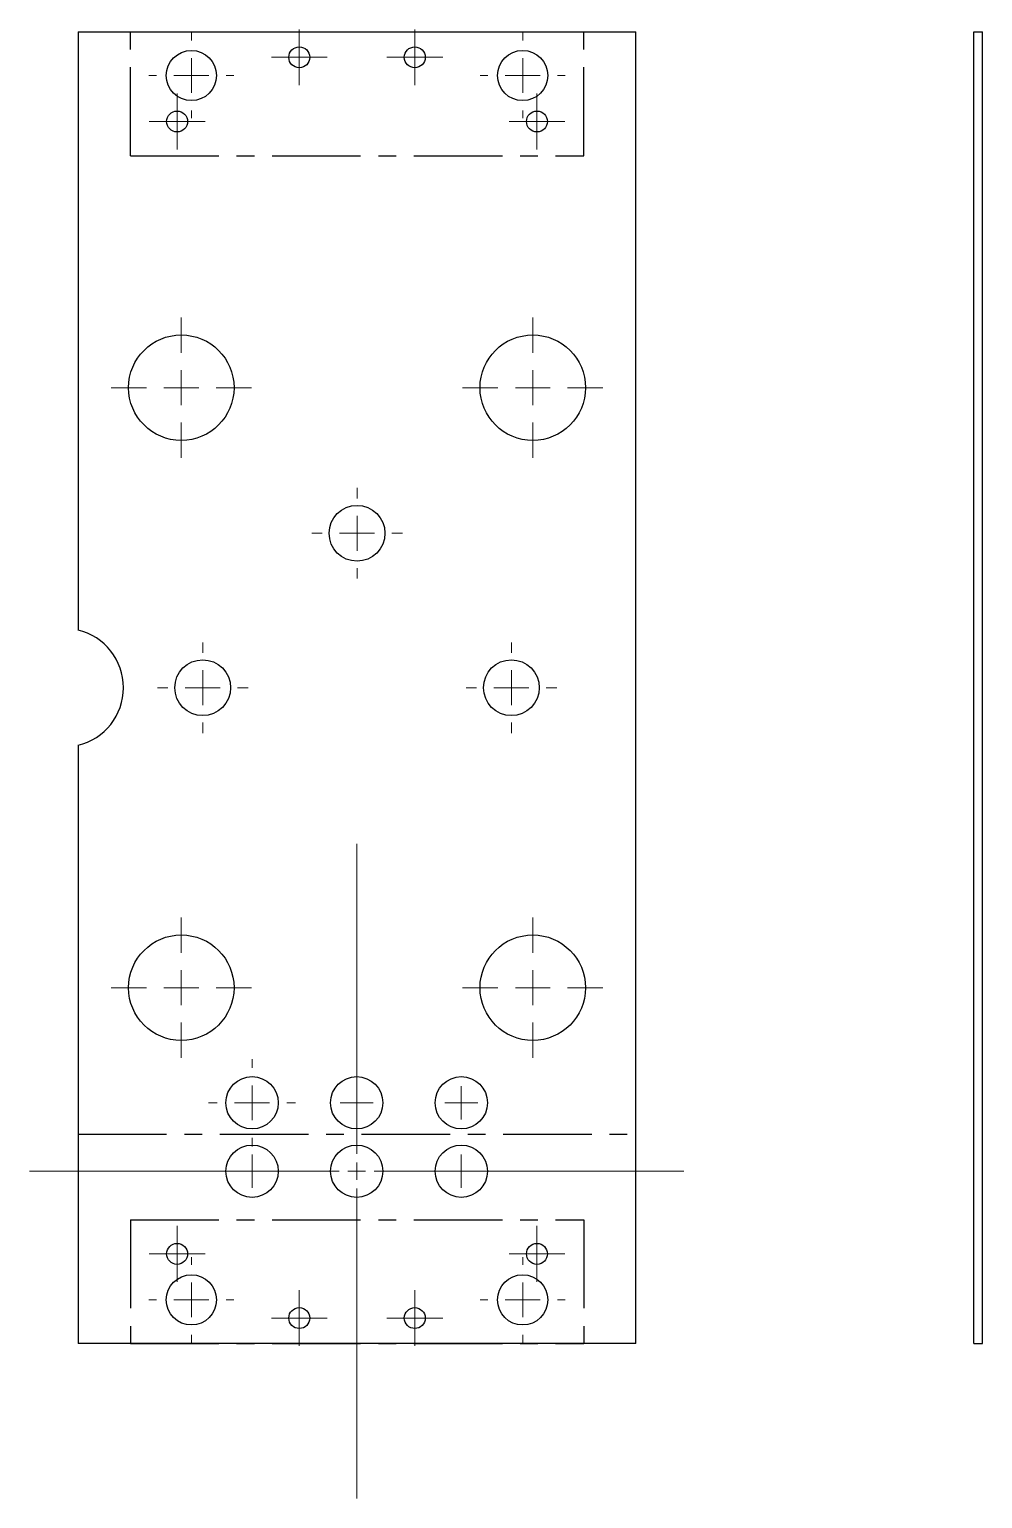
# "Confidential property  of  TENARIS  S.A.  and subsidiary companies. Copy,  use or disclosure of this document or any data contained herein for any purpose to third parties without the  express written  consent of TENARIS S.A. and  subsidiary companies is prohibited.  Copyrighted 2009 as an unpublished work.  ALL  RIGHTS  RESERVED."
# Model space of a CAD drawing. Header units: millimetres. Extents: x 1190 to 2668, y 1293 to 2621.
# Drawn here: x 1189.9 to 1326.5, y 1292.9 to 1503.5 of the extents above.
import ezdxf

# ---------------------------------------------------------------- set-up
doc = ezdxf.new("R2010")
doc.units = ezdxf.units.MM
doc.linetypes.add('CENTERX2', pattern=[20.32, 12.7, -2.54, 2.54, -2.54])

# ---------------------------------------------------------------- blocks, each defined once
blk = doc.blocks.new('SW_CENTERMARKSYMBOL_0')
at = {"color": 0, "linetype": 'Continuous', "lineweight": 0}
for p, q in [((0, 5), (0, 93.86)), ((-5, 0), (-93.86, 0)), ((0, 0), (-2.5, 0)), ((0, 0), (0, 2.5)), ((0, 0), (0, -2.5)), ((0, 0), (2.5, 0)), ((5, 0), (93.86, 0)), ((0, -5), (0, -93.86))]:
    blk.add_line(p, q, dxfattribs=at)
blk = doc.blocks.new('SW_CENTERMARKSYMBOL_1')
at = {"color": 0, "linetype": 'Continuous', "lineweight": 0}
for p, q in [((0, 2.5), (0, 4.75)), ((-2.5, 0), (-4.75, 0)), ((0, 0), (-2.5, 0)), ((0, 0), (0, 2.5)), ((0, 0), (0, -2.5)), ((0, 0), (2.5, 0)), ((2.5, 0), (4.75, 0)), ((0, -2.5), (0, -4.75))]:
    blk.add_line(p, q, dxfattribs=at)
blk = doc.blocks.new('SW_CENTERMARKSYMBOL_2')
at = {"color": 0, "linetype": 'Continuous', "lineweight": 0}
for p, q in [((0, 2.5), (0, 4.75)), ((-2.5, 0), (-4.75, 0)), ((0, 0), (-2.5, 0)), ((0, 0), (0, 2.5)), ((0, 0), (0, -2.5)), ((0, 0), (2.5, 0)), ((2.5, 0), (4.75, 0)), ((0, -2.5), (0, -4.75))]:
    blk.add_line(p, q, dxfattribs=at)
blk = doc.blocks.new('SW_CENTERMARKSYMBOL_3')
at = {"color": 0, "linetype": 'Continuous', "lineweight": 0}
for p, q in [((0, 2.5), (0, 4.75)), ((-2.5, 0), (-4.75, 0)), ((0, 0), (-2.5, 0)), ((0, 0), (0, 2.5)), ((0, 0), (0, -2.5)), ((0, 0), (2.5, 0)), ((2.5, 0), (4.75, 0)), ((0, -2.5), (0, -4.75))]:
    blk.add_line(p, q, dxfattribs=at)
blk = doc.blocks.new('SW_CENTERMARKSYMBOL_4')
at = {"color": 0, "linetype": 'Continuous', "lineweight": 0}
for p, q in [((0, 2.5), (0, 4.75)), ((-2.5, 0), (-4.75, 0)), ((0, 0), (-2.5, 0)), ((0, 0), (0, 2.5)), ((0, 0), (0, -2.5)), ((0, 0), (2.5, 0)), ((2.5, 0), (4.75, 0)), ((0, -2.5), (0, -4.75))]:
    blk.add_line(p, q, dxfattribs=at)
blk = doc.blocks.new('SW_CENTERMARKSYMBOL_5')
at = {"color": 0, "linetype": 'Continuous', "lineweight": 0}
for p, q in [((0, 10), (0, 12.5)), ((0, 0), (0, 5)), ((-10, 0), (-12.5, 0)), ((0, 0), (-5, 0)), ((0, 0), (0, -5)), ((0, 0), (5, 0)), ((10, 0), (12.5, 0)), ((0, -10), (0, -12.5))]:
    blk.add_line(p, q, dxfattribs=at)
blk = doc.blocks.new('SW_CENTERMARKSYMBOL_6')
at = {"color": 0, "linetype": 'Continuous', "lineweight": 0}
for p, q in [((0, 10), (0, 20.13)), ((0, 0), (0, 5)), ((-10, 0), (-20.13, 0)), ((0, 0), (-5, 0)), ((0, 0), (0, -5)), ((0, 0), (5, 0)), ((10, 0), (20.13, 0)), ((0, -10), (0, -20.13))]:
    blk.add_line(p, q, dxfattribs=at)
blk = doc.blocks.new('SW_CENTERMARKSYMBOL_7')
at = {"color": 0, "linetype": 'Continuous', "lineweight": 0}
for p, q in [((0, 10), (0, 20.13)), ((0, 0), (0, 5)), ((-10, 0), (-20.13, 0)), ((0, 0), (-5, 0)), ((0, 0), (0, -5)), ((0, 0), (5, 0)), ((10, 0), (20.13, 0)), ((0, -10), (0, -20.13))]:
    blk.add_line(p, q, dxfattribs=at)
blk = doc.blocks.new('SW_CENTERMARKSYMBOL_8')
at = {"color": 0, "linetype": 'Continuous', "lineweight": 0}
for p, q in [((0, 10), (0, 20.13)), ((0, 0), (0, 5)), ((-10, 0), (-20.13, 0)), ((0, 0), (-5, 0)), ((0, 0), (0, -5)), ((0, 0), (5, 0)), ((10, 0), (20.13, 0)), ((0, -10), (0, -20.13))]:
    blk.add_line(p, q, dxfattribs=at)
blk = doc.blocks.new('SW_CENTERMARKSYMBOL_9')
at = {"color": 0, "linetype": 'Continuous', "lineweight": 0}
for p, q in [((0, 10), (0, 13)), ((0, 0), (0, 5)), ((-10, 0), (-13, 0)), ((0, 0), (-5, 0)), ((0, 0), (0, -5)), ((0, 0), (5, 0)), ((10, 0), (13, 0)), ((0, -10), (0, -13))]:
    blk.add_line(p, q, dxfattribs=at)
blk = doc.blocks.new('SW_CENTERMARKSYMBOL_10')
at = {"color": 0, "linetype": 'Continuous', "lineweight": 0}
for p, q in [((0, 5), (0, 8)), ((0, 0), (0, 5)), ((-5, 0), (-8, 0)), ((0, 0), (-5, 0)), ((0, 0), (0, -5)), ((0, 0), (5, 0)), ((5, 0), (8, 0)), ((0, -5), (0, -8))]:
    blk.add_line(p, q, dxfattribs=at)
blk = doc.blocks.new('SW_CENTERMARKSYMBOL_11')
at = {"color": 0, "linetype": 'Continuous', "lineweight": 0}
for p, q in [((0, 10), (0, 12.2)), ((0, 0), (0, 5)), ((-10, 0), (-12.2, 0)), ((0, 0), (-5, 0)), ((0, 0), (0, -5)), ((0, 0), (5, 0)), ((10, 0), (12.2, 0)), ((0, -10), (0, -12.2))]:
    blk.add_line(p, q, dxfattribs=at)
blk = doc.blocks.new('SW_CENTERMARKSYMBOL_12')
at = {"color": 0, "linetype": 'Continuous', "lineweight": 0}
for p, q in [((0, 5), (0, 8)), ((0, 0), (0, 5)), ((-5, 0), (-8, 0)), ((0, 0), (-5, 0)), ((0, 0), (0, -5)), ((0, 0), (5, 0)), ((5, 0), (8, 0)), ((0, -5), (0, -8))]:
    blk.add_line(p, q, dxfattribs=at)
blk = doc.blocks.new('SW_CENTERMARKSYMBOL_13')
at = {"color": 0, "linetype": 'Continuous', "lineweight": 0}
for p, q in [((0, 5), (0, 8)), ((0, 0), (0, 5)), ((-5, 0), (-8, 0)), ((0, 0), (-5, 0)), ((0, 0), (0, -5)), ((0, 0), (5, 0)), ((5, 0), (8, 0)), ((0, -5), (0, -8))]:
    blk.add_line(p, q, dxfattribs=at)
blk = doc.blocks.new('SW_CENTERMARKSYMBOL_14')
at = {"color": 0, "linetype": 'Continuous', "lineweight": 0}
for p, q in [((0, 10), (0, 12.2)), ((0, 0), (0, 5)), ((-10, 0), (-12.2, 0)), ((0, 0), (-5, 0)), ((0, 0), (0, -5)), ((0, 0), (5, 0)), ((10, 0), (12.2, 0)), ((0, -10), (0, -12.2))]:
    blk.add_line(p, q, dxfattribs=at)
blk = doc.blocks.new('SW_CENTERMARKSYMBOL_15')
at = {"color": 0, "linetype": 'Continuous', "lineweight": 0}
for p, q in [((0, 5), (0, 8)), ((0, 0), (0, 5)), ((-5, 0), (-8, 0)), ((0, 0), (-5, 0)), ((0, 0), (0, -5)), ((0, 0), (5, 0)), ((5, 0), (8, 0)), ((0, -5), (0, -8))]:
    blk.add_line(p, q, dxfattribs=at)
blk = doc.blocks.new('SW_CENTERMARKSYMBOL_16')
at = {"color": 0, "linetype": 'Continuous', "lineweight": 0}
for p, q in [((0, 10), (0, 20.13)), ((0, 0), (0, 5)), ((-10, 0), (-20.13, 0)), ((0, 0), (-5, 0)), ((0, 0), (0, -5)), ((0, 0), (5, 0)), ((10, 0), (20.13, 0)), ((0, -10), (0, -20.13))]:
    blk.add_line(p, q, dxfattribs=at)
blk = doc.blocks.new('SW_CENTERMARKSYMBOL_17')
at = {"color": 0, "linetype": 'Continuous', "lineweight": 0}
for p, q in [((0, 5), (0, 8)), ((0, 0), (0, 5)), ((-5, 0), (-8, 0)), ((0, 0), (-5, 0)), ((0, 0), (0, -5)), ((0, 0), (5, 0)), ((5, 0), (8, 0)), ((0, -5), (0, -8))]:
    blk.add_line(p, q, dxfattribs=at)
blk = doc.blocks.new('SW_CENTERMARKSYMBOL_18')
at = {"color": 0, "linetype": 'Continuous', "lineweight": 0}
for p, q in [((0, 5), (0, 8)), ((0, 0), (0, 5)), ((-5, 0), (-8, 0)), ((0, 0), (-5, 0)), ((0, 0), (0, -5)), ((0, 0), (5, 0)), ((5, 0), (8, 0)), ((0, -5), (0, -8))]:
    blk.add_line(p, q, dxfattribs=at)
blk = doc.blocks.new('SW_CENTERMARKSYMBOL_19')
at = {"color": 0, "linetype": 'Continuous', "lineweight": 0}
for p, q in [((0, 5), (0, 8)), ((0, 0), (0, 5)), ((-5, 0), (-8, 0)), ((0, 0), (-5, 0)), ((0, 0), (0, -5)), ((0, 0), (5, 0)), ((5, 0), (8, 0)), ((0, -5), (0, -8))]:
    blk.add_line(p, q, dxfattribs=at)
blk = doc.blocks.new('SW_CENTERMARKSYMBOL_20')
at = {"color": 0, "linetype": 'Continuous', "lineweight": 0}
for p, q in [((0, 10), (0, 12.2)), ((0, 0), (0, 5)), ((-10, 0), (-12.2, 0)), ((0, 0), (-5, 0)), ((0, 0), (0, -5)), ((0, 0), (5, 0)), ((10, 0), (12.2, 0)), ((0, -10), (0, -12.2))]:
    blk.add_line(p, q, dxfattribs=at)
blk = doc.blocks.new('SW_CENTERMARKSYMBOL_21')
at = {"color": 0, "linetype": 'Continuous', "lineweight": 0}
for p, q in [((0, 10), (0, 12.2)), ((0, 0), (0, 5)), ((-10, 0), (-12.2, 0)), ((0, 0), (-5, 0)), ((0, 0), (0, -5)), ((0, 0), (5, 0)), ((10, 0), (12.2, 0)), ((0, -10), (0, -12.2))]:
    blk.add_line(p, q, dxfattribs=at)
blk = doc.blocks.new('SW_CENTERMARKSYMBOL_22')
at = {"color": 0, "linetype": 'Continuous', "lineweight": 0}
for p, q in [((0, 5), (0, 8)), ((0, 0), (0, 5)), ((-5, 0), (-8, 0)), ((0, 0), (-5, 0)), ((0, 0), (0, -5)), ((0, 0), (5, 0)), ((5, 0), (8, 0)), ((0, -5), (0, -8))]:
    blk.add_line(p, q, dxfattribs=at)
blk = doc.blocks.new('SW_CENTERMARKSYMBOL_23')
at = {"color": 0, "linetype": 'Continuous', "lineweight": 0}
for p, q in [((0, 10), (0, 13)), ((0, 0), (0, 5)), ((-10, 0), (-13, 0)), ((0, 0), (-5, 0)), ((0, 0), (0, -5)), ((0, 0), (5, 0)), ((10, 0), (13, 0)), ((0, -10), (0, -13))]:
    blk.add_line(p, q, dxfattribs=at)
blk = doc.blocks.new('SW_CENTERMARKSYMBOL_24')
at = {"color": 0, "linetype": 'Continuous', "lineweight": 0}
for p, q in [((0, 10), (0, 13)), ((0, 0), (0, 5)), ((-10, 0), (-13, 0)), ((0, 0), (-5, 0)), ((0, 0), (0, -5)), ((0, 0), (5, 0)), ((10, 0), (13, 0)), ((0, -10), (0, -13))]:
    blk.add_line(p, q, dxfattribs=at)

msp = doc.modelspace()

# ---------------------------------------------------------------- linework, layer by layer
at = {"color": 7, "linetype": 'Continuous', "lineweight": 25}
for p, q in [((1196.84, 1503.17), (1276.84, 1503.17)), ((1196.84, 1503.17), (1196.84, 1417.43)), ((1276.84, 1315.17), (1276.84, 1503.17)), ((1325.29, 1503.17), (1326.54, 1503.17)), ((1325.29, 1315.17), (1325.29, 1503.17)), ((1326.54, 1315.17), (1326.54, 1503.17)), ((1196.84, 1400.91), (1196.84, 1315.17)), ((1276.84, 1315.17), (1196.84, 1315.17)), ((1325.29, 1315.17), (1326.54, 1315.17))]:
    msp.add_line(p, q, dxfattribs=at)
at = {"color": 7, "linetype": 'CENTERX2'}
for p, q in [((1204.34, 1485.42), (1204.34, 1503.17)), ((1269.34, 1485.42), (1269.34, 1503.17)), ((1204.34, 1485.42), (1269.34, 1485.42)), ((1196.84, 1345.17), (1276.84, 1345.17)), ((1204.34, 1332.92), (1269.34, 1332.92)), ((1204.34, 1332.92), (1204.34, 1315.17)), ((1269.34, 1332.92), (1269.34, 1315.17)), ((1204.34, 1315.17), (1269.34, 1315.17))]:
    msp.add_line(p, q, dxfattribs=at)
at = {"color": 7, "linetype": 'Continuous', "lineweight": 25}
for centre, radius in [((1213.09, 1496.91), 3.6), ((1228.56, 1499.52), 1.5), ((1245.12, 1499.52), 1.5), ((1260.59, 1496.91), 3.6), ((1211.04, 1490.32), 1.5), ((1262.64, 1490.32), 1.5), ((1211.64, 1452.17), 7.56), ((1262.04, 1452.17), 7.56), ((1236.84, 1431.3), 4), ((1214.71, 1409.17), 4), ((1258.97, 1409.17), 4), ((1211.64, 1366.17), 7.56), ((1262.04, 1366.17), 7.56), ((1221.79, 1349.67), 3.75), ((1236.79, 1349.67), 3.75), ((1251.79, 1349.67), 3.75), ((1221.79, 1339.87), 3.75), ((1236.79, 1339.87), 3.75), ((1251.79, 1339.87), 3.75), ((1211.04, 1328.02), 1.5), ((1262.64, 1328.02), 1.5), ((1213.09, 1321.43), 3.6), ((1260.59, 1321.43), 3.6), ((1228.56, 1318.82), 1.5), ((1245.12, 1318.82), 1.5)]:
    msp.add_circle(centre, radius, dxfattribs=at)
msp.add_arc((1194.84, 1409.17), 8.5, 283.609, 76.391, dxfattribs=at)

# ---------------------------------------------------------------- block references
at = {"color": 7, "linetype": 'Continuous', "lineweight": 0, "xscale": 0.5, "yscale": 0.5, "zscale": 0.5}
for name, p in [('SW_CENTERMARKSYMBOL_20', (1213.09, 1496.91)), ('SW_CENTERMARKSYMBOL_19', (1228.56, 1499.52)), ('SW_CENTERMARKSYMBOL_17', (1245.12, 1499.52)), ('SW_CENTERMARKSYMBOL_21', (1260.59, 1496.91)), ('SW_CENTERMARKSYMBOL_18', (1211.04, 1490.32)), ('SW_CENTERMARKSYMBOL_22', (1262.64, 1490.32)), ('SW_CENTERMARKSYMBOL_7', (1211.64, 1452.17)), ('SW_CENTERMARKSYMBOL_8', (1262.04, 1452.17)), ('SW_CENTERMARKSYMBOL_24', (1236.84, 1431.3)), ('SW_CENTERMARKSYMBOL_9', (1214.71, 1409.17)), ('SW_CENTERMARKSYMBOL_23', (1258.97, 1409.17)), ('SW_CENTERMARKSYMBOL_0', (1236.79, 1339.87)), ('SW_CENTERMARKSYMBOL_16', (1211.64, 1366.17)), ('SW_CENTERMARKSYMBOL_6', (1262.04, 1366.17)), ('SW_CENTERMARKSYMBOL_5', (1221.79, 1349.67)), ('SW_CENTERMARKSYMBOL_4', (1236.79, 1349.67)), ('SW_CENTERMARKSYMBOL_3', (1251.79, 1349.67)), ('SW_CENTERMARKSYMBOL_2', (1221.79, 1339.87)), ('SW_CENTERMARKSYMBOL_1', (1251.79, 1339.87)), ('SW_CENTERMARKSYMBOL_10', (1211.04, 1328.02)), ('SW_CENTERMARKSYMBOL_15', (1262.64, 1328.02)), ('SW_CENTERMARKSYMBOL_11', (1213.09, 1321.43)), ('SW_CENTERMARKSYMBOL_14', (1260.59, 1321.43)), ('SW_CENTERMARKSYMBOL_12', (1228.56, 1318.82)), ('SW_CENTERMARKSYMBOL_13', (1245.12, 1318.82))]:
    msp.add_blockref(name, p, dxfattribs=at)

doc.saveas('drawing.dxf')
